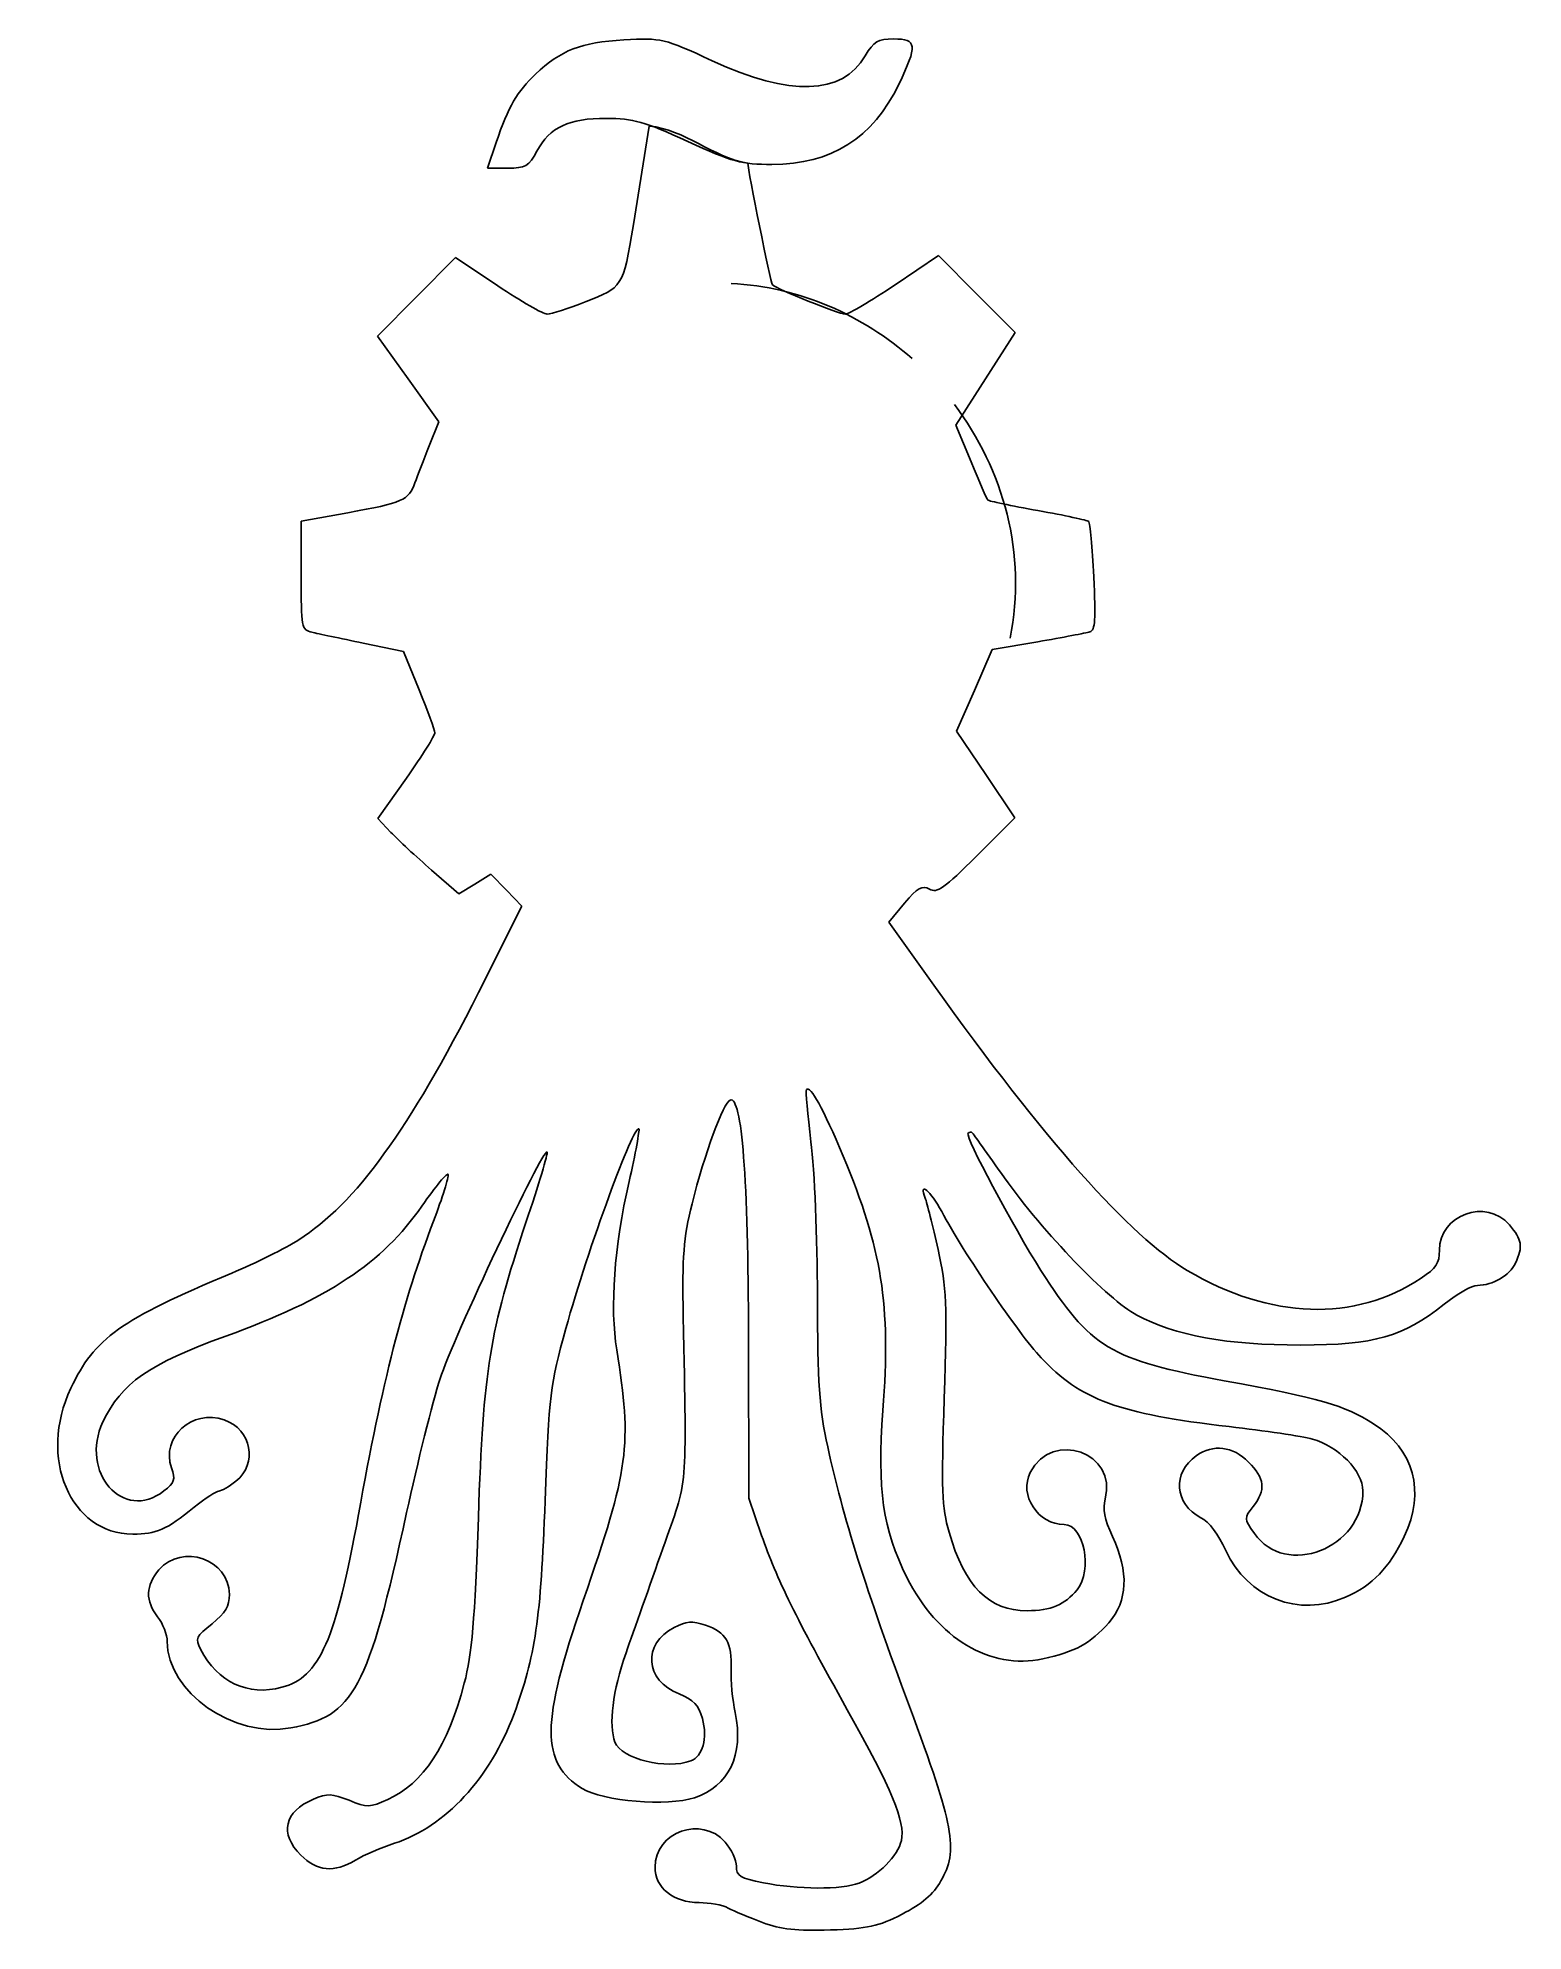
# Model space of a CAD drawing. Extents: x 2.9 to 78.8, y 0.4 to 97.1.
import ezdxf

# ---------------------------------------------------------------- set-up
doc = ezdxf.new("R2010")
doc.units = 0
doc.layers.add('Layer_1', color=7, linetype='CONTINUOUS')

msp = doc.modelspace()

# ---------------------------------------------------------------- linework, layer by layer
at = {"layer": 'Layer_1', "color": 7}
for p, q in [((33.305929, 87.592015), (34.106152, 92.617902)), ((25.841676, 90.467379), (26.290468, 91.771813)), ((26.290468, 91.771813), (26.290468, 91.771813)), ((26.872759, 90.467379), (25.841676, 90.467379)), ((22.220371, 83.894155), (24.220715, 85.904943)), ((24.220715, 85.904943), (26.373855, 84.457176)), ((46.672802, 84.503433), (48.894737, 85.997459)), ((48.894737, 85.997459), (50.856016, 84.03618)), ((20.220029, 81.883366), (22.220371, 83.894155)), ((50.856016, 84.03618), (52.817294, 82.074903)), ((21.787954, 79.696823), (20.220029, 81.883366)), ((52.817294, 82.074903), (51.299813, 79.708782)), ((23.35588, 77.510278), (21.787954, 79.696823)), ((51.299813, 79.708782), (49.782335, 77.342663)), ((22.868376, 76.28825), (23.35588, 77.510278)), ((49.782335, 77.342663), (50.556924, 75.471225)), ((16.32546, 72.442241), (18.708415, 72.867076)), ((16.32546, 69.665091), (16.32546, 72.442241)), ((21.55289, 65.778805), (19.489088, 66.206231)), ((22.349429, 63.823559), (21.55289, 65.778805)), ((51.642085, 65.871638), (50.73264, 63.788975)), ((53.96394, 66.272633), (51.642085, 65.871638)), ((50.73264, 63.788975), (49.823196, 61.706311)), ((49.823196, 61.706311), (51.310146, 59.494901)), ((20.248204, 57.238562), (21.708028, 59.30903)), ((51.310146, 59.494901), (52.797093, 57.283489)), ((20.914193, 56.536506), (20.248204, 57.238562)), ((52.797093, 57.283489), (50.847251, 55.333647)), ((24.385123, 53.392909), (22.982653, 54.613682)), ((26.017556, 54.401808), (25.201339, 53.89736)), ((26.813764, 53.580332), (26.017556, 54.401808)), ((25.201339, 53.89736), (24.385123, 53.392909)), ((27.609972, 52.758853), (26.813764, 53.580332)), ((25.389199, 48.35812), (27.609972, 52.758853)), ((47.157223, 52.919747), (46.34892, 51.956967)), ((46.34892, 51.956967), (48.657384, 48.725048)), ((39.199083, 22.518993), (39.185586, 30.706584)), ((39.859007, 20.621427), (39.199083, 22.518993)), ((39.902043, 0.847199), (39.902043, 0.847199))]:
    msp.add_line(p, q, dxfattribs=at)
for points in [[(28.299655, 95.267029), (29.611605, 96.501382), (30.633598, 96.897416), (32.813701, 97.016273)], [(32.813701, 97.016273), (34.770142, 97.122937), (34.841999, 97.10602), (37.335207, 95.951828)], [(45.148715, 96.198932), (45.595895, 96.956846), (45.780846, 97.066333), (46.613976, 97.066333)], [(46.613976, 97.066333), (47.799703, 97.066333), (47.832247, 96.763815), (46.863758, 94.744478)], [(37.335207, 95.951828), (41.318448, 94.107849), (43.964316, 94.191525), (45.148715, 96.198932)], [(26.290468, 91.771813), (26.927522, 93.623443), (27.368967, 94.391388), (28.299655, 95.267029)], [(46.863758, 94.744478), (45.544331, 91.993427), (43.425629, 90.657341), (40.383054, 90.657646)], [(31.925492, 93.011775), (30.006436, 93.018296), (29.030364, 92.559203), (28.374687, 91.341684)], [(36.080388, 91.832102), (33.863348, 92.846584), (33.297944, 93.007116), (31.925492, 93.011775)], [(34.106152, 92.617902), (35.93021, 92.453276), (37.34767, 91.018133), (39.149119, 90.720578)], [(28.374687, 91.341684), (27.949116, 90.551448), (27.804697, 90.467379), (26.872759, 90.467379)], [(40.383054, 90.657646), (38.827991, 90.657767), (38.37864, 90.780457), (36.080388, 91.832102)], [(39.149119, 90.720578), (39.153245, 90.37933), (40.321035, 84.594966), (40.406176, 84.509824)], [(30.883819, 83.653934), (32.707587, 84.384038), (32.786272, 84.328259), (33.305929, 87.592015)], [(26.373855, 84.457176), (27.558081, 83.660903), (28.69503, 83.009408), (28.900408, 83.009408)], [(38.299695, 84.581363), (41.820299, 84.39743), (45.041777, 82.950749), (47.543579, 80.735292)], [(40.406176, 84.509824), (40.622523, 84.293476), (43.808491, 83.009408), (44.128934, 83.009408)], [(44.128934, 83.009408), (44.305998, 83.009408), (45.450739, 83.681718), (46.672802, 84.503433)], [(28.900408, 83.009408), (29.105784, 83.009408), (29.998319, 83.299444), (30.883819, 83.653934)], [(49.704636, 78.396458), (52.216103, 75.06158), (53.420162, 70.758325), (52.558327, 66.455773)], [(22.138123, 74.388947), (22.271634, 74.761447), (22.600247, 75.616135), (22.868376, 76.28825)], [(50.556924, 75.471225), (50.98295, 74.441934), (51.368385, 73.559476), (51.413444, 73.510207)], [(18.708415, 72.867076), (21.526738, 73.369529), (21.819271, 73.499336), (22.138123, 74.388947)], [(51.413444, 73.510207), (51.458505, 73.460937), (52.612552, 73.219967), (53.977996, 72.974716)], [(53.977996, 72.974716), (55.343442, 72.729465), (56.510823, 72.478605), (56.572179, 72.417248)], [(56.572179, 72.417248), (56.633535, 72.355892), (56.748007, 71.087416), (56.826557, 69.598414)], [(16.875372, 66.760801), (16.344816, 66.883468), (16.32546, 66.985695), (16.32546, 69.665091)], [(56.826557, 69.598414), (56.942412, 67.402277), (56.904847, 66.870603), (56.627586, 66.782381)], [(19.489088, 66.206231), (18.353997, 66.441315), (17.177824, 66.690871), (16.875372, 66.760801)], [(56.627586, 66.782381), (56.439601, 66.722567), (55.24096, 66.493179), (53.96394, 66.272633)], [(23.15691, 61.623907), (23.150897, 61.75833), (22.787526, 62.748173), (22.349429, 63.823559)], [(21.708028, 59.30903), (22.510932, 60.44779), (23.162928, 61.489484), (23.15691, 61.623907)], [(22.982653, 54.613682), (22.211294, 55.285106), (21.280488, 56.150377), (20.914193, 56.536506)], [(50.847251, 55.333647), (49.185092, 53.671488), (48.828661, 53.420595), (48.431467, 53.633166)], [(48.431467, 53.633166), (48.042312, 53.841436), (47.832321, 53.723866), (47.157223, 52.919747)], [(16.203256, 35.722226), (19.106598, 37.574341), (21.855462, 41.35559), (25.389199, 48.35812)], [(48.657384, 48.725048), (54.289002, 40.840613), (58.712736, 35.865725), (61.610339, 34.158282)], [(44.026249, 39.994001), (43.004533, 42.434371), (42.345949, 43.627271), (42.147038, 43.39784)], [(38.2507, 42.862378), (37.906217, 42.747549), (36.937362, 40.109618), (36.300736, 37.553149)], [(39.185586, 30.706584), (39.172047, 38.91451), (38.852992, 43.06314), (38.2507, 42.862378)], [(42.147038, 43.39784), (42.097275, 43.340441), (42.201991, 42.138662), (42.379739, 40.727219)], [(33.586428, 41.389337), (33.323193, 41.652572), (30.991728, 35.284523), (29.85423, 31.195396)], [(33.082669, 38.69344), (33.407021, 40.128899), (33.633713, 41.342051), (33.586428, 41.389337)], [(42.379739, 40.727219), (42.557488, 39.315775), (42.707051, 35.766919), (42.712097, 32.840869)], [(50.401917, 41.157158), (50.249801, 41.00504), (52.705595, 36.395484), (54.128402, 34.162498)], [(50.621153, 41.195663), (50.577762, 41.251672), (50.479105, 41.234346), (50.401917, 41.157158)], [(52.266127, 38.894176), (51.404783, 40.103984), (50.664546, 41.139653), (50.621153, 41.195663)], [(28.897404, 40.210767), (28.687369, 40.425009), (24.077604, 30.663857), (23.428527, 28.630445)], [(27.816266, 36.605443), (28.46188, 38.536361), (28.948394, 40.158758), (28.897404, 40.210767)], [(46.055846, 27.007692), (46.456295, 32.438891), (46.019642, 35.232792), (44.026249, 39.994001)], [(23.844497, 39.066795), (23.804996, 39.185299), (23.198575, 38.456457), (22.496896, 37.447142)], [(23.087516, 36.673102), (23.543357, 37.871127), (23.883999, 38.948287), (23.844497, 39.066795)], [(32.452754, 30.095569), (32.100893, 32.28094), (32.325052, 35.340536), (33.082669, 38.69344)], [(49.060452, 37.161951), (48.491964, 38.233556), (47.861989, 38.749957), (48.214422, 37.855451)], [(59.029889, 31.873008), (57.54574, 32.672161), (54.289237, 36.052595), (52.266127, 38.894176)], [(48.214422, 37.855451), (48.307105, 37.620211), (48.602333, 36.437898), (48.870481, 35.22809)], [(74.49402, 35.188953), (74.49402, 37.00318), (76.880036, 37.868295), (78.069575, 36.485372)], [(22.496896, 37.447142), (20.4679, 34.528579), (17.696498, 32.690223), (12.47769, 30.801091)], [(36.300736, 37.553149), (35.865714, 35.806248), (35.793772, 34.884428), (35.852254, 31.80641)], [(54.135317, 29.701673), (52.973017, 30.944268), (50.183507, 35.044969), (49.060452, 37.161951)], [(19.256163, 21.690694), (20.473611, 28.47877), (21.506566, 32.518112), (23.087516, 36.673102)], [(25.381054, 21.54137), (25.644225, 29.136094), (25.948805, 31.020212), (27.816266, 36.605443)], [(78.069575, 36.485372), (78.718196, 35.731304), (78.770976, 35.396777), (78.377561, 34.533323)], [(12.781576, 34.023028), (13.991385, 34.528828), (15.531142, 35.293466), (16.203256, 35.722226)], [(48.870481, 35.22809), (49.311623, 33.23777), (49.341669, 32.515309), (49.18619, 27.636476)], [(73.561451, 33.76246), (74.329953, 34.271031), (74.49402, 34.521994), (74.49402, 35.188953)], [(4.557334, 28.140324), (5.774235, 30.703602), (7.085724, 31.641693), (12.781576, 34.023028)], [(54.128402, 34.162498), (56.652239, 30.201535), (57.668248, 29.590159), (63.495763, 28.525777)], [(61.610339, 34.158282), (65.870276, 31.648067), (70.152093, 31.506252), (73.561451, 33.76246)], [(78.377561, 34.533323), (78.08849, 33.898882), (77.226698, 33.395047), (76.430576, 33.395047)], [(76.430576, 33.395047), (76.164101, 33.395047), (75.399627, 32.963104), (74.731746, 32.435176)], [(42.712097, 32.840869), (42.719791, 28.37698), (42.803925, 27.137965), (43.234815, 25.142089)], [(74.731746, 32.435176), (72.604805, 30.753925), (71.211756, 30.357021), (67.406254, 30.348005)], [(29.85423, 31.195396), (29.043041, 28.279298), (28.994836, 27.879055), (28.79458, 22.396789)], [(35.852254, 31.80641), (36.025176, 22.705057), (36.105409, 23.617503), (34.809935, 19.952732)], [(67.406254, 30.348005), (63.670451, 30.339161), (60.963092, 30.832059), (59.029889, 31.873008)], [(12.47769, 30.801091), (8.541196, 29.37614), (7.131903, 28.395423), (6.200646, 26.432945)], [(30.740225, 17.289724), (33.08224, 24.03427), (33.239425, 25.209651), (32.452754, 30.095569)], [(63.740168, 26.182388), (58.125421, 26.829891), (56.141626, 27.556768), (54.135317, 29.701673)], [(7.72186, 20.68595), (4.52955, 20.68595), (2.872033, 24.590409), (4.557334, 28.140324)], [(23.428527, 28.630445), (23.042118, 27.419916), (22.271126, 24.339815), (21.715209, 21.785775)], [(63.495763, 28.525777), (68.388601, 27.632109), (69.631283, 27.274063), (71.12204, 26.328451)], [(9.702095, 24.072597), (9.155385, 25.640889), (10.755823, 27.093446), (12.399259, 26.52054)], [(49.18619, 27.636476), (49.036222, 22.930579), (49.067665, 22.05984), (49.433318, 20.793117)], [(6.200646, 26.432945), (4.977414, 23.855176), (7.249501, 21.269229), (9.312105, 22.891675)], [(12.399259, 26.52054), (13.787344, 26.036651), (14.120882, 24.279324), (12.993022, 23.392152)], [(47.279825, 18.478886), (46.046062, 20.945034), (45.757231, 22.957628), (46.055846, 27.007692)], [(68.002507, 25.543875), (67.472933, 25.685779), (65.554881, 25.973112), (63.740168, 26.182388)], [(71.12204, 26.328451), (73.205557, 25.006848), (73.78388, 22.883066), (72.691818, 20.563747)], [(53.586631, 23.842536), (54.718921, 26.032142), (58.051239, 24.846372), (57.412373, 22.481188)], [(62.068285, 24.693981), (62.937457, 25.302774), (63.924147, 25.183281), (64.736591, 24.370836)], [(70.583529, 22.897905), (70.583529, 23.895175), (69.319558, 25.190951), (68.002507, 25.543875)], [(43.234815, 25.142089), (43.991918, 21.635214), (45.204268, 17.785719), (47.409233, 11.887345)], [(62.301606, 21.526957), (60.952555, 22.224579), (60.834302, 23.829668), (62.068285, 24.693981)], [(64.736591, 24.370836), (65.571244, 23.536184), (65.634004, 22.939759), (64.975302, 22.102354)], [(9.312105, 22.891675), (9.858156, 23.321198), (9.909663, 23.477166), (9.702095, 24.072597)], [(12.993022, 23.392152), (12.638836, 23.113548), (12.244911, 22.885601), (12.117634, 22.885601)], [(55.323322, 21.174761), (53.97842, 21.174761), (52.991247, 22.691186), (53.586631, 23.842536)], [(12.117634, 22.885601), (11.990356, 22.885601), (11.427779, 22.515202), (10.867463, 22.062489)], [(28.79458, 22.396789), (28.573654, 16.34867), (28.292995, 14.425527), (27.206221, 11.512932)], [(57.412373, 22.481188), (57.274594, 21.971111), (57.375636, 21.46009), (57.791499, 20.563747)], [(65.036404, 20.725668), (66.639035, 18.421096), (70.583529, 19.965747), (70.583529, 22.897905)], [(10.867463, 22.062489), (9.43835, 20.907826), (8.931329, 20.68595), (7.72186, 20.68595)], [(15.341226, 12.863188), (17.26769, 13.381928), (18.10431, 15.268365), (19.256163, 21.690694)], [(21.715209, 21.785775), (19.745282, 12.735364), (19.016718, 11.380331), (15.800527, 10.785247)], [(24.664474, 13.068049), (25.053273, 14.561654), (25.198841, 16.282942), (25.381054, 21.54137)], [(63.57658, 19.852258), (63.197419, 20.680458), (62.716179, 21.312572), (62.301606, 21.526957)], [(64.975302, 22.102354), (64.502109, 21.500783), (64.50243, 21.493517), (65.036404, 20.725668)], [(44.235424, 11.717886), (41.608002, 16.406404), (40.639999, 18.375744), (39.859007, 20.621427)], [(49.433318, 20.793117), (50.237926, 18.005719), (51.459463, 16.778079), (53.430094, 16.776372)], [(55.974852, 17.842788), (56.790559, 18.849793), (56.335937, 21.174761), (55.323322, 21.174761)], [(57.791499, 20.563747), (58.63311, 18.74976), (58.566584, 17.268467), (57.593746, 16.160462)], [(72.691818, 20.563747), (71.939156, 18.965245), (71.083417, 18.083012), (69.685988, 17.464863)], [(9.061258, 18.86193), (10.24718, 20.240647), (12.659374, 19.402676), (12.659374, 17.611981)], [(34.809935, 19.952732), (34.168445, 18.13802), (33.321442, 15.737316), (32.92771, 14.617832)], [(69.685988, 17.464863), (67.308885, 16.413359), (64.680788, 17.44035), (63.57658, 19.852258)], [(8.993288, 16.464361), (8.352669, 17.278777), (8.37493, 18.064029), (9.061258, 18.86193)], [(54.226319, 14.312423), (51.545221, 13.737432), (48.840196, 15.359887), (47.279825, 18.478886)], [(12.659374, 17.611981), (12.659374, 16.998293), (12.461992, 16.664525), (11.771473, 16.110572)], [(53.430094, 16.776372), (54.623726, 16.775404), (55.360178, 17.08396), (55.974852, 17.842788)], [(9.4821, 15.201523), (9.4821, 15.554302), (9.262134, 16.12258), (8.993288, 16.464361)], [(30.69144, 7.69027), (28.55811, 9.008738), (28.568409, 11.035326), (30.740225, 17.289724)], [(11.771473, 16.110572), (10.953184, 15.454118), (10.907674, 15.351661), (11.191, 14.803735)], [(35.642348, 12.523339), (33.881045, 13.228073), (33.746147, 15.07043), (35.393476, 15.922297)], [(35.393476, 15.922297), (36.013467, 16.242908), (36.306321, 16.263829), (36.994585, 16.036683)], [(36.994585, 16.036683), (38.02713, 15.695911), (38.354033, 15.130334), (38.299223, 13.779512)], [(57.593746, 16.160462), (56.668352, 15.1065), (55.859729, 14.662727), (54.226319, 14.312423)], [(15.800527, 10.785247), (12.877869, 10.244476), (9.4821, 12.617953), (9.4821, 15.201523)], [(11.191, 14.803735), (12.06203, 13.119246), (13.607879, 12.396446), (15.341226, 12.863188)], [(32.92771, 14.617832), (32.247504, 12.683843), (32.030599, 10.933169), (32.363651, 10.065251)], [(38.299223, 13.779512), (38.276077, 13.2093), (38.36871, 12.213999), (38.505052, 11.567734)], [(20.749235, 7.132467), (22.56757, 7.952421), (23.831692, 9.868858), (24.664474, 13.068049)], [(36.828054, 11.262922), (36.634123, 11.96528), (36.3909, 12.223827), (35.642348, 12.523339)], [(46.998443, 5.044292), (47.204091, 5.980598), (46.506901, 7.664537), (44.235424, 11.717886)], [(47.409233, 11.887345), (49.679632, 5.813918), (49.916234, 4.506056), (49.022075, 2.972047)], [(27.206221, 11.512932), (25.973529, 8.209272), (23.691561, 5.738673), (21.091372, 4.892621)], [(36.24326, 9.110011), (36.857385, 9.345674), (37.105362, 10.258595), (36.828054, 11.262922)], [(38.505052, 11.567734), (38.95782, 9.421596), (38.181879, 7.802359), (36.422418, 7.221686)], [(32.363651, 10.065251), (32.695397, 9.200731), (35.000577, 8.63315), (36.24326, 9.110011)], [(16.306659, 4.291968), (15.206677, 5.391949), (15.461323, 6.520828), (16.949717, 7.142717)], [(16.949717, 7.142717), (17.680052, 7.447871), (17.897971, 7.441641), (18.775521, 7.090513)], [(18.775521, 7.090513), (19.709271, 6.716902), (19.833529, 6.719542), (20.749235, 7.132467)], [(36.422418, 7.221686), (35.060045, 6.772059), (31.737584, 7.043716), (30.69144, 7.69027)], [(34.411482, 3.674889), (34.411482, 5.475357), (36.803417, 6.333073), (37.987038, 4.957034)], [(21.091372, 4.892621), (20.419256, 4.673929), (19.526413, 4.288572), (19.107277, 4.036272)], [(37.987038, 4.957034), (38.305677, 4.586595), (38.56638, 4.029869), (38.56638, 3.719865)], [(44.843916, 2.859889), (45.80673, 3.223665), (46.825409, 4.25647), (46.998443, 5.044292)], [(19.107277, 4.036272), (18.009117, 3.375237), (17.144444, 3.454181), (16.306659, 4.291968)], [(36.660161, 1.86671), (35.348174, 1.86671), (34.411482, 2.619912), (34.411482, 3.674889)], [(38.56638, 3.719865), (38.56638, 3.230307), (38.748431, 3.119658), (39.951374, 2.878073)], [(49.022075, 2.972047), (48.617247, 2.277527), (48.048696, 1.791919), (47.03103, 1.271464)], [(39.951374, 2.878073), (41.691073, 2.528692), (43.945168, 2.52031), (44.843916, 2.859889)], [(38.146168, 1.585589), (37.857266, 1.740206), (37.188564, 1.86671), (36.660161, 1.86671)], [(39.902043, 0.847199), (39.225213, 1.098699), (38.43507, 1.430976), (38.146168, 1.585589)], [(47.03103, 1.271464), (45.813532, 0.648813), (45.281656, 0.531873), (43.369626, 0.466457)], [(43.369626, 0.466457), (41.642619, 0.407373), (40.852094, 0.494174), (39.902043, 0.847199)]]:
    msp.add_open_spline(points, degree=3, dxfattribs=at)

doc.saveas('drawing.dxf')
